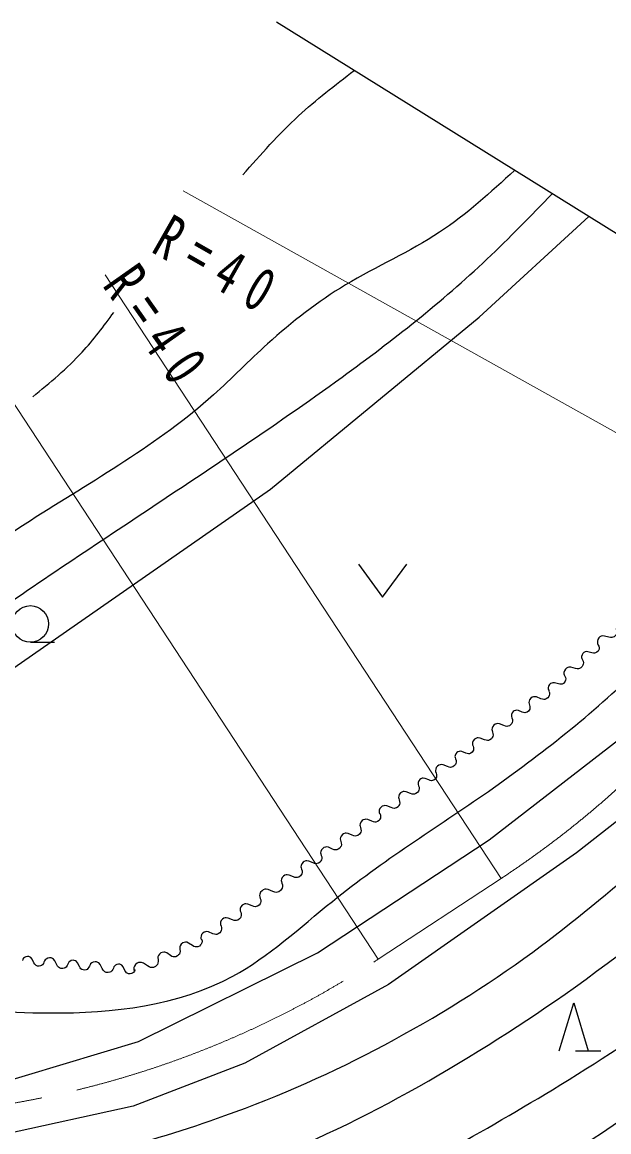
# Model space of a CAD drawing. Units: millimetres, scale not verified. Extents: x 40000 to 680000, y 20000 to 380000.
# Drawn here: x 411245 to 435646, y 285962 to 332065 of the extents above; entities that cross this region are included whole.
import ezdxf

# ---------------------------------------------------------------- set-up
doc = ezdxf.new("R2010")
doc.units = ezdxf.units.MM
doc.header["$LTSCALE"] = 1000
doc.linetypes.add('CHAIN', pattern=[18.5, 12, -1.5, 3.5, -1.5])
for name, color, linetype, lineweight in [('M-BGD', 7, 'Continuous', 25), ('M-BMK', 2, 'CHAIN', 13), ('M-BMK-SRVR', 3, 'Continuous', 25), ('M-STR-HTXT', 7, 'Continuous', 13)]:
    doc.layers.add(name, color=color, linetype=linetype, lineweight=lineweight)
doc.styles.add('ＭＳ ゴシック', font='')
doc.styles.get('ＭＳ ゴシック').set_extended_font_data('MS Gothic')

msp = doc.modelspace()

# ---------------------------------------------------------------- linework, layer by layer
at = {"layer": 'M-BGD'}
for p, q in [((411587, 306303), (412587, 306303)), ((434266, 289327), (435306, 289327))]:
    msp.add_line(p, q, dxfattribs=at)
for points in [[(396638, 295896), (405998, 301853), (421570, 312660), (430250, 319808), (434818, 323986)], [(374224, 293034), (378922, 292268), (383723, 291298), (395861, 288182), (399436, 287723), (404901, 287416), (409804, 287825), (416085, 289714), (423525, 293392), (430675, 298090), (436497, 302594), (438591, 304841), (442932, 311225), (446156, 316935)], [(448855, 315257), (445486, 309642), (440481, 302390), (434301, 297553), (426487, 292088), (420512, 288820), (415864, 287032), (410553, 285858), (406110, 285398), (401092, 285449), (396955, 285806), (383064, 289075), (377497, 290403), (374075, 290863), (362622, 292037), (359864, 292139), (350110, 292854), (346432, 292293), (341938, 290965), (341734, 288769), (342245, 285194)], [(425238, 309541), (426238, 308181), (427238, 309541)], [(435939, 306870), (435965, 306813), (435977, 306741), (435975, 306685), (435959, 306643), (435929, 306587), (435870, 306533), (435813, 306507), (435770, 306494), (435713, 306496), (435643, 306513), (435461, 306562), (435376, 306565), (435333, 306552), (435276, 306526), (435232, 306485), (435187, 306416), (435170, 306345), (435168, 306289), (435181, 306246), (435207, 306188)], [(435207, 306188), (435231, 306137), (435241, 306073), (435239, 306022), (435225, 305984), (435198, 305934), (435145, 305885), (435093, 305861), (435055, 305850), (435004, 305852), (434941, 305867), (434777, 305911), (434701, 305913), (434662, 305902), (434610, 305878), (434571, 305842), (434530, 305779), (434515, 305716), (434513, 305665), (434525, 305627), (434548, 305575)], [(434548, 305575), (434575, 305517), (434586, 305446), (434584, 305390), (434569, 305348), (434538, 305292), (434480, 305238), (434422, 305212), (434379, 305199), (434323, 305201), (434253, 305218), (434071, 305266), (433986, 305270), (433943, 305257), (433885, 305231), (433841, 305190), (433796, 305121), (433780, 305050), (433778, 304994), (433790, 304951), (433817, 304893)], [(433817, 304893), (433840, 304842), (433851, 304778), (433849, 304727), (433835, 304689), (433808, 304639), (433755, 304590), (433703, 304566), (433665, 304555), (433614, 304557), (433551, 304572), (433387, 304616), (433310, 304618), (433272, 304607), (433220, 304583), (433180, 304547), (433140, 304484), (433125, 304421), (433123, 304370), (433135, 304332), (433158, 304280)], [(433154, 304276), (433173, 304216), (433176, 304144), (433167, 304088), (433146, 304048), (433109, 303997), (433045, 303950), (432984, 303930), (432940, 303923), (432884, 303932), (432817, 303957), (432642, 304028), (432558, 304041), (432514, 304034), (432454, 304015), (432405, 303979), (432352, 303916), (432327, 303848), (432318, 303793), (432326, 303748), (432345, 303688)], [(432345, 303688), (432362, 303634), (432364, 303569), (432357, 303519), (432338, 303483), (432305, 303437), (432247, 303394), (432192, 303377), (432153, 303371), (432102, 303379), (432041, 303401), (431884, 303465), (431809, 303477), (431769, 303470), (431715, 303453), (431671, 303421), (431623, 303364), (431601, 303303), (431593, 303253), (431599, 303213), (431617, 303159)], [(431617, 303159), (431636, 303099), (431639, 303027), (431630, 302971), (431609, 302931), (431572, 302880), (431508, 302833), (431447, 302814), (431403, 302806), (431347, 302815), (431280, 302840), (431105, 302911), (431021, 302924), (430977, 302917), (430916, 302898), (430868, 302863), (430815, 302799), (430790, 302732), (430781, 302676), (430788, 302632), (430807, 302571)], [(430807, 302571), (430827, 302511), (430829, 302439), (430821, 302383), (430800, 302344), (430763, 302292), (430698, 302245), (430638, 302226), (430594, 302219), (430538, 302228), (430471, 302253), (430296, 302323), (430212, 302337), (430168, 302329), (430107, 302310), (430059, 302275), (430006, 302212), (429981, 302144), (429972, 302088), (429979, 302044), (429998, 301984)], [(429998, 301984), (430016, 301930), (430018, 301865), (430010, 301814), (429992, 301779), (429959, 301732), (429900, 301690), (429846, 301673), (429806, 301666), (429756, 301674), (429695, 301697), (429538, 301760), (429462, 301772), (429423, 301766), (429368, 301749), (429325, 301717), (429277, 301660), (429254, 301599), (429246, 301549), (429253, 301509), (429270, 301455)], [(429270, 301455), (429289, 301395), (429292, 301322), (429283, 301267), (429263, 301227), (429226, 301175), (429161, 301128), (429101, 301109), (429057, 301102), (429001, 301111), (428933, 301136), (428758, 301207), (428675, 301220), (428630, 301213), (428570, 301193), (428522, 301158), (428469, 301095), (428444, 301027), (428435, 300972), (428442, 300927), (428461, 300867)], [(428461, 300867), (428478, 300813), (428481, 300748), (428473, 300698), (428454, 300662), (428421, 300616), (428363, 300573), (428309, 300556), (428269, 300550), (428219, 300558), (428158, 300580), (428001, 300644), (427925, 300656), (427885, 300649), (427831, 300632), (427787, 300600), (427740, 300543), (427717, 300482), (427709, 300432), (427716, 300392), (427733, 300338)], [(427733, 300338), (427752, 300278), (427755, 300206), (427746, 300150), (427726, 300110), (427689, 300059), (427624, 300012), (427564, 299993), (427520, 299985), (427464, 299994), (427396, 300019), (427221, 300090), (427137, 300103), (427093, 300096), (427033, 300077), (426984, 300042), (426931, 299978), (426906, 299911), (426898, 299855), (426905, 299811), (426924, 299750)], [(426924, 299750), (426943, 299690), (426946, 299618), (426937, 299562), (426916, 299523), (426880, 299471), (426815, 299424), (426755, 299405), (426711, 299398), (426655, 299407), (426587, 299432), (426412, 299502), (426328, 299516), (426284, 299508), (426224, 299489), (426175, 299454), (426122, 299391), (426097, 299323), (426088, 299267), (426096, 299223), (426115, 299163)], [(426135, 299177), (426153, 299117), (426155, 299045), (426145, 298989), (426124, 298949), (426087, 298899), (426021, 298852), (425961, 298834), (425917, 298827), (425861, 298837), (425794, 298863), (425620, 298936), (425536, 298951), (425492, 298944), (425431, 298926), (425382, 298891), (425328, 298829), (425302, 298761), (425293, 298706), (425299, 298661), (425318, 298601)], [(425318, 298601), (425336, 298540), (425338, 298468), (425328, 298412), (425307, 298373), (425270, 298322), (425204, 298276), (425144, 298258), (425099, 298251), (425044, 298261), (424976, 298287), (424802, 298360), (424719, 298374), (424675, 298368), (424614, 298349), (424565, 298315), (424511, 298252), (424485, 298185), (424476, 298129), (424482, 298085), (424501, 298024)], [(424501, 298024), (424519, 297964), (424521, 297892), (424511, 297836), (424490, 297797), (424452, 297746), (424387, 297700), (424326, 297681), (424282, 297675), (424226, 297684), (424159, 297710), (423985, 297783), (423902, 297798), (423857, 297791), (423797, 297773), (423748, 297738), (423694, 297676), (423668, 297609), (423658, 297553), (423665, 297509), (423683, 297448)], [(423683, 297448), (423702, 297388), (423704, 297315), (423694, 297260), (423673, 297220), (423635, 297169), (423570, 297123), (423509, 297105), (423465, 297098), (423409, 297108), (423342, 297134), (423168, 297207), (423085, 297221), (423040, 297215), (422980, 297196), (422931, 297162), (422877, 297099), (422851, 297032), (422841, 296976), (422848, 296932), (422866, 296872)], [(422866, 296872), (422884, 296811), (422886, 296739), (422877, 296683), (422856, 296644), (422818, 296593), (422753, 296547), (422692, 296529), (422648, 296522), (422592, 296532), (422525, 296557), (422351, 296631), (422267, 296645), (422223, 296638), (422163, 296620), (422114, 296586), (422060, 296523), (422034, 296456), (422024, 296400), (422031, 296356), (422049, 296295)], [(422049, 296295), (422069, 296229), (422071, 296149), (422061, 296088), (422037, 296045), (421996, 295989), (421924, 295938), (421858, 295918), (421809, 295911), (421748, 295921), (421674, 295950), (421482, 296030), (421390, 296046), (421342, 296039), (421275, 296019), (421221, 295980), (421162, 295912), (421133, 295838), (421123, 295776), (421130, 295728), (421150, 295661)], [(421150, 295661), (421168, 295601), (421170, 295529), (421161, 295473), (421139, 295433), (421102, 295383), (421037, 295336), (420976, 295318), (420932, 295311), (420876, 295321), (420809, 295347), (420635, 295420), (420551, 295435), (420507, 295428), (420447, 295410), (420397, 295375), (420344, 295313), (420318, 295245), (420308, 295190), (420315, 295145), (420333, 295085)], [(420333, 295085), (420351, 295024), (420353, 294952), (420343, 294896), (420322, 294857), (420285, 294806), (420219, 294760), (420159, 294742), (420115, 294735), (420059, 294745), (419992, 294771), (419818, 294844), (419734, 294858), (419690, 294852), (419629, 294833), (419580, 294799), (419526, 294736), (419500, 294669), (419491, 294613), (419498, 294569), (419516, 294508)], [(419516, 294508), (419534, 294448), (419536, 294376), (419526, 294320), (419505, 294281), (419468, 294230), (419402, 294184), (419342, 294165), (419298, 294159), (419242, 294168), (419174, 294194), (419001, 294267), (418917, 294282), (418873, 294275), (418812, 294257), (418763, 294222), (418709, 294160), (418683, 294093), (418674, 294037), (418680, 293993), (418699, 293932)], [(418719, 293946), (418725, 293883), (418713, 293812), (418694, 293759), (418665, 293724), (418619, 293682), (418546, 293649), (418483, 293642), (418438, 293644), (418385, 293664), (418324, 293702), (418167, 293806), (418088, 293836), (418043, 293838), (417980, 293832), (417926, 293807), (417861, 293756), (417823, 293695), (417803, 293642), (417801, 293597), (417808, 293534)], [(412151, 293008), (412129, 292956), (412088, 292905), (412049, 292872), (412012, 292857), (411957, 292844), (411885, 292850), (411833, 292872), (411798, 292893), (411765, 292932), (411734, 292989), (411656, 293140), (411607, 293199), (411573, 293220), (411521, 293242), (411467, 293247), (411394, 293235), (411337, 293203), (411298, 293171), (411277, 293136), (411254, 293084)], [(417808, 293534), (417814, 293471), (417802, 293400), (417782, 293347), (417754, 293312), (417708, 293269), (417635, 293236), (417572, 293230), (417527, 293232), (417474, 293252), (417413, 293290), (417256, 293394), (417177, 293424), (417132, 293426), (417069, 293419), (417014, 293395), (416950, 293344), (416912, 293282), (416892, 293229), (416890, 293185), (416896, 293122)], [(413148, 292924), (413123, 292866), (413078, 292809), (413034, 292773), (412993, 292756), (412931, 292741), (412852, 292748), (412794, 292773), (412755, 292796), (412719, 292840), (412684, 292903), (412598, 293071), (412543, 293136), (412505, 293159), (412447, 293184), (412387, 293189), (412306, 293176), (412243, 293141), (412199, 293104), (412176, 293066), (412151, 293008)], [(414044, 292848), (414022, 292796), (413981, 292745), (413943, 292712), (413905, 292697), (413850, 292684), (413778, 292690), (413726, 292712), (413691, 292733), (413659, 292772), (413627, 292829), (413550, 292980), (413500, 293039), (413466, 293060), (413414, 293082), (413360, 293087), (413287, 293075), (413230, 293043), (413191, 293011), (413170, 292976), (413148, 292924)], [(415041, 292764), (415016, 292706), (414971, 292649), (414928, 292613), (414886, 292596), (414825, 292581), (414745, 292588), (414687, 292613), (414649, 292636), (414612, 292680), (414577, 292743), (414491, 292911), (414437, 292976), (414398, 292999), (414340, 293024), (414280, 293029), (414199, 293016), (414136, 292981), (414093, 292944), (414069, 292906), (414044, 292848)], [(415938, 292688), (415915, 292636), (415875, 292585), (415836, 292552), (415798, 292537), (415743, 292524), (415671, 292530), (415619, 292552), (415585, 292573), (415552, 292612), (415521, 292669), (415443, 292820), (415394, 292879), (415359, 292900), (415307, 292922), (415253, 292927), (415180, 292915), (415123, 292883), (415084, 292851), (415063, 292816), (415041, 292764)], [(416896, 293122), (416904, 293053), (416891, 292974), (416869, 292916), (416838, 292878), (416787, 292831), (416707, 292794), (416637, 292787), (416588, 292789), (416530, 292811), (416463, 292853), (416290, 292968), (416203, 293001), (416153, 293003), (416084, 292996), (416024, 292969), (415953, 292912), (415911, 292845), (415889, 292787), (415887, 292738), (415894, 292668)], [(433586, 289327), (434186, 291327), (434786, 289327)]]:
    msp.add_lwpolyline(points, dxfattribs=at)
msp.add_circle((411587, 307063), 760, dxfattribs=at)
for points, knots in [([(420423, 325721), (421169, 326565), (421915, 327410), (422740, 328170), (423470, 328844), (424262, 329451), (425054, 330058)], [0, 0, 0, 0, 1, 1, 1, 2, 2, 2, 2]), ([(431727, 325908), (430726, 324992), (429725, 324075), (428605, 323337), (427365, 322519), (425979, 321920), (424698, 321152), (423535, 320453), (422459, 319615), (421454, 318702), (420688, 318011), (419970, 317266), (419203, 316583), (416918, 314526), (414191, 313020), (411588, 311352), (409860, 310252), (408166, 309110), (406621, 307776), (405074, 306465), (403686, 304960), (402119, 303671), (399627, 301644), (396674, 300206), (393665, 298979), (392023, 298319), (390357, 297752), (388632, 297323), (386631, 296836), (384564, 296516), (382540, 296661), (380354, 296806), (378217, 297439), (376117, 298184), (374197, 298874), (372315, 299642), (370357, 299972), (367905, 300420), (365329, 300149), (362808, 299839), (360971, 299628), (359161, 299393), (357334, 299243), (355727, 299085), (354110, 298997), (352500, 299111), (351571, 299177), (350645, 299310), (349719, 299310), (348924, 299309), (348129, 299210), (347335, 299111)], [0, 0, 0, 0, 1, 1, 1, 2, 2, 2, 3, 3, 3, 4, 4, 4, 5, 5, 5, 6, 6, 6, 7, 7, 7, 8, 8, 8, 9, 9, 9, 10, 10, 10, 11, 11, 11, 12, 12, 12, 13, 13, 13, 14, 14, 14, 15, 15, 15, 16, 16, 16, 17, 17, 17, 17]), ([(347534, 298581), (349514, 297647), (351495, 296712), (353559, 296529), (355478, 296358), (357469, 296836), (359452, 297058), (362428, 297392), (365386, 297152), (368325, 296793), (370772, 296549), (373203, 296182), (375609, 295668), (378060, 295131), (380483, 294449), (382959, 294145), (384830, 293904), (386732, 293881), (388625, 293814), (389657, 293850), (390635, 293949), (391870, 293615), (392342, 293478), (392858, 293273), (393062, 293483), (393246, 293675), (393169, 294210), (393327, 294542), (393472, 294879), (393828, 295020), (394254, 295138), (394817, 295308), (395586, 295400), (395578, 295668), (395577, 295951), (394636, 296453), (394585, 296860), (394555, 297163), (395020, 297418), (395446, 297654), (396846, 298530), (397961, 299104), (399088, 299773), (402397, 301531), (405228, 303984), (408225, 306196), (410678, 307957), (413183, 309638), (415708, 311295), (418674, 313276), (421662, 315223), (424552, 317320), (426650, 318842), (428697, 320444), (430578, 322220), (431508, 323098), (432397, 324018), (433286, 324939)], [0, 0, 0, 0, 1, 1, 1, 2, 2, 2, 3, 3, 3, 4, 4, 4, 5, 5, 5, 6, 6, 6, 7, 7, 7, 8, 8, 8, 9, 9, 9, 10, 10, 10, 11, 11, 11, 12, 12, 12, 13, 13, 13, 14, 14, 14, 15, 15, 15, 16, 16, 16, 17, 17, 17, 18, 18, 18, 19, 19, 19, 19]), ([(411682, 316496), (412397, 317085), (413112, 317674), (413735, 318350), (414212, 318868), (414636, 319437), (415059, 320006)], [0, 0, 0, 0, 1, 1, 1, 2, 2, 2, 2]), ([(377759, 292556), (378155, 292630), (378551, 292705), (378951, 292754), (379806, 292861), (380679, 292854), (381534, 292754), (383442, 292533), (385260, 291850), (387096, 291231), (389516, 290495), (391720, 290255), (394777, 289377), (395415, 289179), (396096, 288954), (396366, 289245), (396607, 289503), (396519, 290171), (396697, 290635), (396912, 291190), (397504, 291456), (398088, 291629), (399623, 292193), (401218, 291900), (402789, 291695), (404205, 291502), (405538, 291428), (406894, 291298), (408716, 291086), (410529, 290905), (412390, 290900), (415017, 290876), (417752, 291209), (420005, 292423), (421505, 293238), (422787, 294451), (424148, 295535), (426227, 297220), (428458, 298601), (430638, 300104), (432825, 301667), (434977, 303301), (436862, 305203), (439009, 307369), (440810, 309883), (442424, 312487), (443437, 314120), (444376, 315789), (445315, 317458)], [0, 0, 0, 0, 1, 1, 1, 2, 2, 2, 3, 3, 3, 4, 4, 4, 5, 5, 5, 6, 6, 6, 7, 7, 7, 8, 8, 8, 9, 9, 9, 10, 10, 10, 11, 11, 11, 12, 12, 12, 13, 13, 13, 14, 14, 14, 15, 15, 15, 16, 16, 16, 16]), ([(376716, 289314), (377527, 289138), (378339, 288961), (379146, 288769), (381299, 288256), (383424, 287629), (385542, 286984), (388372, 286122), (391188, 285226), (394169, 284901), (395807, 284752), (397506, 284806), (398948, 284108), (399466, 283884), (399939, 283577), (400535, 283265), (401005, 283008), (401562, 282722), (401873, 282918), (402201, 283125), (402255, 283876), (402568, 284207), (402902, 284555), (403519, 284439), (404105, 284356), (406182, 284195), (407941, 284269), (409757, 284455), (413134, 284617), (416467, 285472), (419673, 286637), (424253, 288260), (428567, 290592), (432485, 293429), (435794, 295881), (438800, 298667), (441855, 301412), (444657, 303928), (447499, 306410), (450056, 309165), (451097, 310288), (452091, 311457), (453086, 312625)], [0, 0, 0, 0, 1, 1, 1, 2, 2, 2, 3, 3, 3, 4, 4, 4, 5, 5, 5, 6, 6, 6, 7, 7, 7, 8, 8, 8, 9, 9, 9, 10, 10, 10, 11, 11, 11, 12, 12, 12, 13, 13, 13, 14, 14, 14, 14]), ([(355744, 269464), (356556, 270266), (357369, 271069), (357925, 272042), (358810, 273588), (359050, 275565), (360405, 276802), (361320, 277637), (362744, 278135), (363181, 279132), (363509, 279882), (363302, 280895), (363330, 281859), (363402, 283289), (364009, 284563), (364867, 285726), (365322, 286371), (365876, 286972), (366553, 287263), (367268, 287565), (368110, 287521), (368933, 287511), (370464, 287491), (371905, 287605), (373345, 287462), (374832, 287275), (376288, 286881), (377758, 286569), (379686, 286165), (381640, 285937), (383559, 285528), (386679, 284805), (389695, 283577), (392881, 283198), (394078, 283082), (395302, 283098), (396450, 282801), (398040, 282456), (399295, 281680), (401309, 280917), (402121, 280592), (403068, 280246), (403312, 280719), (403456, 281000), (403348, 281579), (403510, 281909), (403723, 282333), (404379, 282350), (404998, 282355), (407618, 282506), (409672, 282233), (411840, 282355), (414776, 282379), (417626, 283288), (420368, 284388), (425172, 286172), (429615, 288775), (433824, 291676), (438524, 295036), (442858, 298753), (447409, 302287), (450026, 304318), (452714, 306290), (454965, 308701), (455504, 309278), (456017, 309881), (456531, 310483)], [0, 0, 0, 0, 1, 1, 1, 2, 2, 2, 3, 3, 3, 4, 4, 4, 5, 5, 5, 6, 6, 6, 7, 7, 7, 8, 8, 8, 9, 9, 9, 10, 10, 10, 11, 11, 11, 12, 12, 12, 13, 13, 13, 14, 14, 14, 15, 15, 15, 16, 16, 16, 17, 17, 17, 18, 18, 18, 19, 19, 19, 20, 20, 20, 21, 21, 21, 22, 22, 22, 22]), ([(363980, 276999), (364927, 277976), (365874, 278954), (366508, 280123), (366977, 280988), (367275, 281957), (367798, 282800), (368808, 284431), (370659, 285587), (372557, 286023), (374445, 286472), (376411, 286171), (378328, 285775), (382357, 284899), (386008, 283651), (389732, 282354), (393246, 281113), (396807, 280080), (399995, 278189), (400983, 277672), (401916, 277129), (403088, 276454), (403865, 276002), (404740, 275492), (405369, 275809), (405705, 275966), (405983, 276340), (406163, 276751), (406517, 277555), (406486, 278506), (406956, 279032), (407387, 279546), (408260, 279667), (409088, 279726), (411293, 279935), (413259, 279621), (415236, 279776), (418109, 279905), (420832, 281129), (423467, 282404), (426881, 283972), (430108, 285796), (433303, 287709), (436998, 290005), (440624, 292359), (444112, 294948), (447790, 297678), (451313, 300669), (454345, 304089), (455811, 305743), (457161, 307497), (458512, 309251)], [0, 0, 0, 0, 1, 1, 1, 2, 2, 2, 3, 3, 3, 4, 4, 4, 5, 5, 5, 6, 6, 6, 7, 7, 7, 8, 8, 8, 9, 9, 9, 10, 10, 10, 11, 11, 11, 12, 12, 12, 13, 13, 13, 14, 14, 14, 15, 15, 15, 16, 16, 16, 17, 17, 17, 17]), ([(378327, 264736), (379455, 265389), (380582, 266041), (381352, 267017), (382164, 268046), (382578, 269435), (382542, 270834), (382522, 271598), (382369, 272365), (382591, 273016), (382822, 273702), (383484, 274249), (383881, 274900), (384502, 275876), (384588, 277017), (384674, 278321), (384733, 279074), (384766, 279886), (385170, 280305), (385655, 280816), (386708, 280732), (387649, 280602), (389357, 280376), (390704, 279985), (392062, 279462), (394706, 278384), (397178, 277173), (399667, 275842), (400967, 275178), (402237, 274583), (403782, 273958), (405143, 273377), (406750, 272737), (407649, 273363), (408411, 273883), (408669, 275295), (409385, 276189), (409902, 276836), (410647, 277223), (411418, 277429), (412742, 277838), (414187, 277606), (415582, 277677), (417659, 277767), (419576, 278566), (421502, 279313), (424644, 280413), (427756, 281557), (430674, 283081), (433665, 284687), (436452, 286649), (439252, 288585), (443232, 291388), (447201, 294151), (451121, 297032), (453340, 298663), (455544, 300332), (457517, 302238), (459095, 303761), (460525, 305435), (461956, 307109)], [0, 0, 0, 0, 1, 1, 1, 2, 2, 2, 3, 3, 3, 4, 4, 4, 5, 5, 5, 6, 6, 6, 7, 7, 7, 8, 8, 8, 9, 9, 9, 10, 10, 10, 11, 11, 11, 12, 12, 12, 13, 13, 13, 14, 14, 14, 15, 15, 15, 16, 16, 16, 17, 17, 17, 18, 18, 18, 19, 19, 19, 20, 20, 20, 20]), ([(388246, 271008), (388243, 272180), (388240, 273351), (388891, 274033), (389373, 274538), (390216, 274775), (391023, 274876), (392463, 275056), (393792, 274805), (395088, 274429), (398028, 273645), (400505, 272876), (403369, 270810), (404994, 269594), (406740, 268004), (407930, 268579), (408673, 268922), (409213, 270098), (409814, 271107), (410704, 272591), (411719, 273745), (412987, 274529), (414741, 275727), (417029, 276048), (419204, 276561), (422133, 277256), (424848, 278293), (427485, 279536), (431113, 281146), (434484, 283308), (437897, 285387), (442244, 288055), (446624, 290622), (450807, 293518), (453469, 295362), (456051, 297338), (458443, 299518), (460540, 301429), (462490, 303496), (464441, 305564)], [0, 0, 0, 0, 1, 1, 1, 2, 2, 2, 3, 3, 3, 4, 4, 4, 5, 5, 5, 6, 6, 6, 7, 7, 7, 8, 8, 8, 9, 9, 9, 10, 10, 10, 11, 11, 11, 12, 12, 12, 13, 13, 13, 13]), ([(415107, 269662), (416305, 271186), (417502, 272709), (418974, 273876), (420932, 275428), (423375, 276348), (425767, 277297), (429725, 278868), (433542, 280517), (437270, 282404), (441865, 284650), (446201, 287413), (450459, 290288), (454299, 292880), (458076, 295564), (461535, 298618), (463450, 300309), (465268, 302114), (467086, 303919)], [0, 0, 0, 0, 1, 1, 1, 2, 2, 2, 3, 3, 3, 4, 4, 4, 5, 5, 5, 6, 6, 6, 6])]:
    msp.add_open_spline(points, degree=3, knots=knots, dxfattribs=at)
at = {"layer": 'M-BMK'}
msp.add_line((426052, 293132), (431162, 296486), dxfattribs=at)
for centre, start, end in [((409216, 329928), 303.2749, 330.8279), ((404106, 326574), 257.1174, 303.2749)]:
    msp.add_arc(centre, 40000, start, end, dxfattribs=at)
at = {"layer": 'M-BMK-SRVR'}
msp.add_line((446508, 316716), (421827, 332065), dxfattribs=at)
at = {"layer": 'M-STR-HTXT'}
for p, q in [((444143, 310430), (417948, 325053)), ((414703, 321567), (431162, 296486)), ((426052, 293132), (409592, 318213))]:
    msp.add_line(p, q, dxfattribs=at)

# ---------------------------------------------------------------- texts
at = {"layer": 'M-STR-HTXT', "char_height": 1833, "attachment_point": 7, "style": 'ＭＳ ゴシック'}
for insert, rotation in [((416534, 322524), 330.3), ((414524, 321117), 305.1)]:
    msp.add_mtext('\\T1.65;\\W0.7;R=40', dxfattribs=dict(at, insert=insert, rotation=rotation))

doc.saveas('drawing.dxf')
